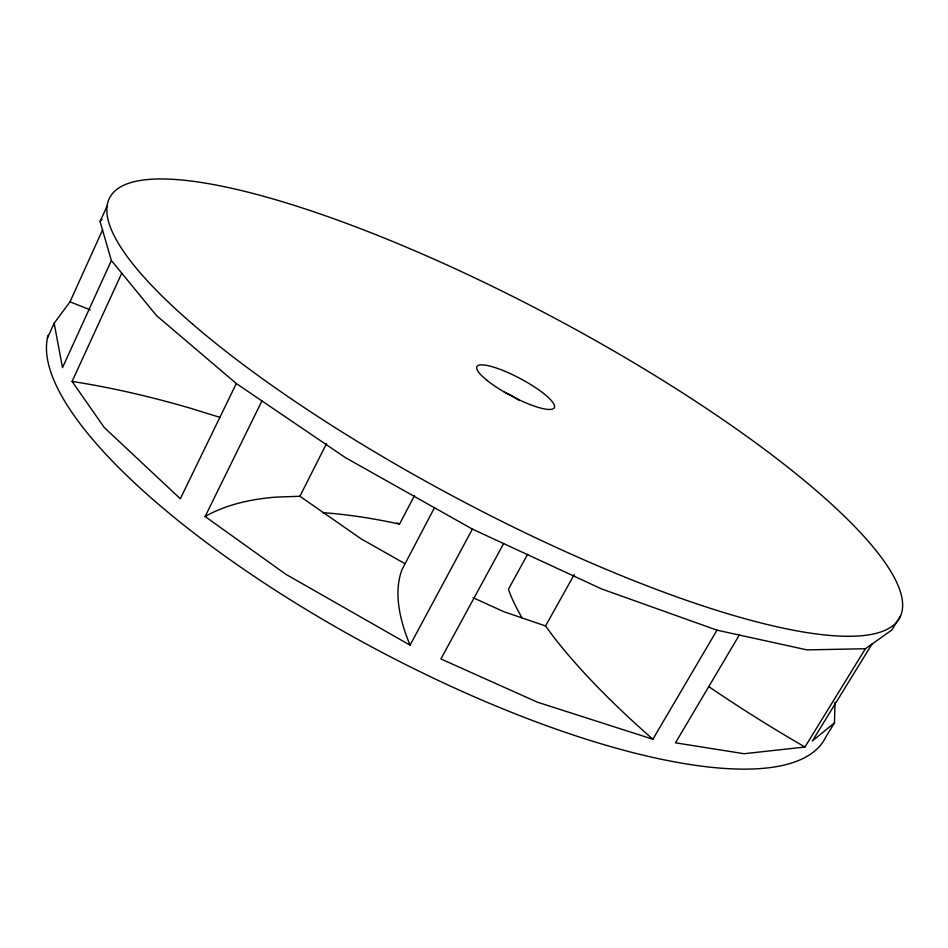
<?xml version="1.0" encoding="UTF-8"?>
<svg xmlns="http://www.w3.org/2000/svg" width="948" height="948" viewBox="0 0 948 948"><rect width="100%" height="100%" fill="white"/><g stroke="black" fill="none" stroke-linecap="round" stroke-linejoin="round"><path stroke-width="1.42" d="M48.111 335.225A438.154 132.163 28 0 0 392.164 657.687A438.154 132.163 28 0 0 826.028 736.56L834.477 722.886L835.01 702.207M47.4 338.211L54.166 323.244L69.998 301.843L102.597 229.831M900.6 615.821L891.843 630.005L865.394 648.74L806.938 649.878L716.984 630.159L601.506 588.898L472.388 529.103L345.416 457.623L236.313 383.525L156.562 315.648L111.378 260.534L100.085 221.583L107.1 206.048M111.378 260.534L62.497 367.658L54.166 323.244M236.313 383.525L180.321 498.767L104.256 427.512L72.095 381.428L121.759 273.202M434.587 507.488L402.023 569.558A518.438 165.509 33.2 0 0 410.057 645.15L285.917 574.346L205.124 516.518L261.932 400.921M205.124 516.518A575.649 215.125 32.4 0 1 276.069 497.108L299.9 496.266L326.503 443.652M322.498 512.631A573.848 220.268 32.5 0 1 399.535 524.102L414.513 495.555M410.057 645.15L472.388 529.103M503.625 543.571L440.903 658.955L537.552 702.231L652.876 739.227L716.984 630.159M527.657 554.213L508.436 589.241L510.96 595.972A448.807 127.435 32.6 0 0 522.218 618.191M652.876 739.227A449.885 124.271 32.5 0 1 552.921 636.013L545.538 625.964L574.251 574.535M739.286 635.053L675.486 742.817L744.097 753.719L804.947 747.024L865.394 648.74M872.018 644.048L812.341 740.969L834.477 722.886M100.085 221.583L101.946 219.308M220.22 417.44L190.062 408.126A593.981 241.349 27.9 0 0 72.095 381.428M545.538 625.964L503.72 611.661L472.993 597.655M396.856 523.012L399.535 524.102M404.879 563.645L361.306 538.962L299.9 496.266M804.947 747.024A390.635 97.703 31.1 0 1 709.353 687.027M69.998 301.843A573.836 212.956 23.5 0 1 90.167 309.901M504.36 392.211A16.306 3.745 28 0 1 519.528 400.625M486.881 380.255A43.798 9.764 28 0 0 552.755 408.979A43.798 9.764 28 0 0 507.239 372.256A43.798 9.764 28 0 0 486.881 380.255M192.788 324.263A447.349 102.455 28 0 0 874.637 633.714A447.349 102.455 28 0 0 446.804 264.907A447.349 102.455 28 0 0 192.788 324.263"/></g></svg>
